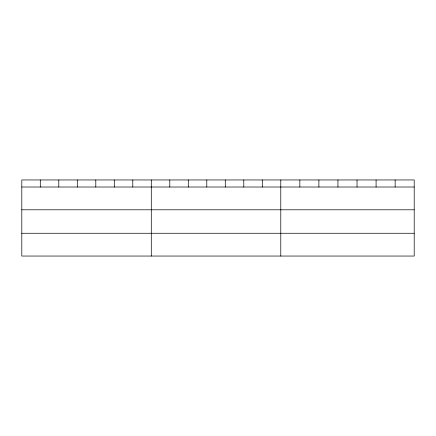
<?xml version="1.0" encoding="UTF-8"?>
<svg xmlns="http://www.w3.org/2000/svg" width="436" height="436" viewBox="0 0 436 436"><rect width="100%" height="100%" fill="white"/><g stroke="black" fill="none" stroke-linecap="round" stroke-linejoin="round"><path stroke-width="0.65" d="M414.2 209.798L414.2 179.954L21.8 179.954L21.8 256.046L414.2 256.046L414.2 209.798L21.8 209.798M21.8 187.017L414.2 187.017M21.8 233.265L414.2 233.265M395.141 179.954L395.141 187.017M376.083 179.954L376.083 187.017M357.024 179.954L357.024 187.017M337.96 179.954L337.96 187.017M318.901 179.954L318.901 187.017M299.843 179.954L299.843 187.017M280.784 179.954L280.784 256.046M262.287 179.954L262.287 187.017M243.784 179.954L243.784 187.017M225.287 179.954L225.287 187.017M206.789 179.954L206.789 187.017M188.292 179.954L188.292 187.017M169.789 179.954L169.789 187.017M151.292 179.954L151.292 256.046M132.795 179.954L132.795 187.017M114.292 179.954L114.292 187.017M95.795 179.954L95.795 187.017M77.297 179.954L77.297 187.017M58.8 179.954L58.8 187.017M40.297 179.954L40.297 187.017"/></g></svg>
